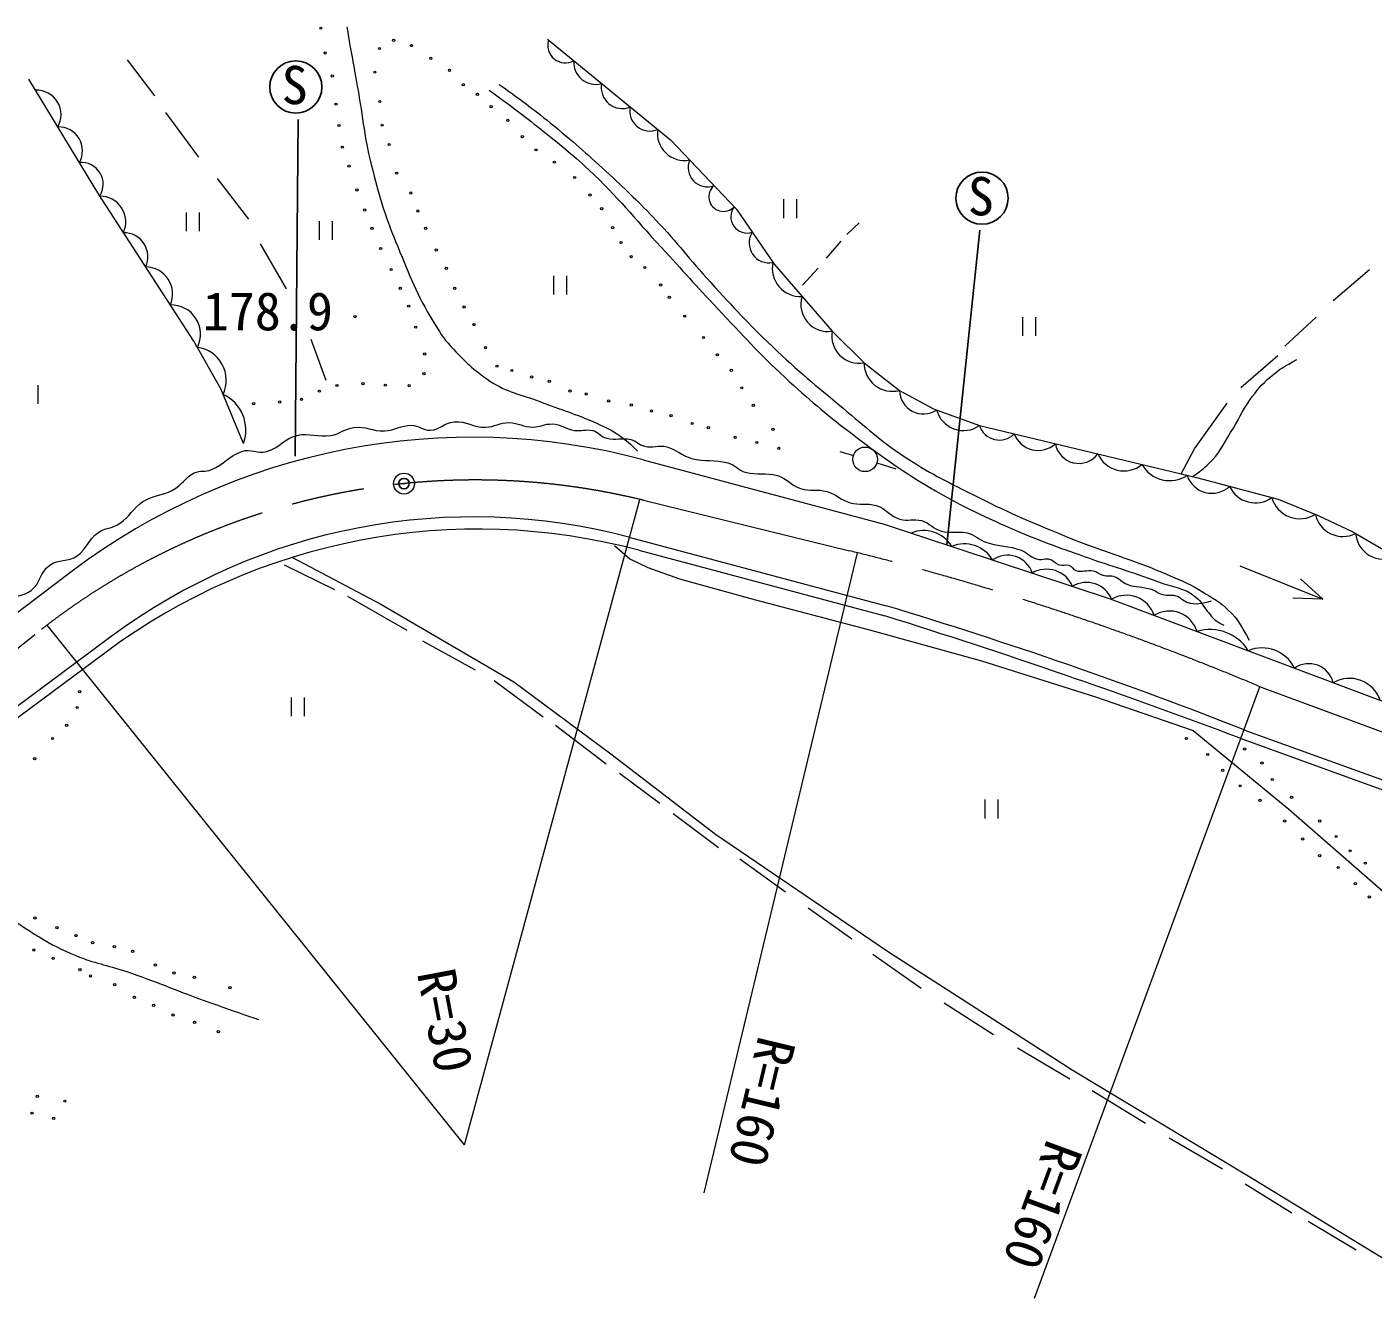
# Model space of a CAD drawing. Units: millimetres, scale not verified. Extents: x 40000 to 680000, y 20000 to 380000.
# Drawn here: x 147268 to 211732, y 257268 to 318142 of the extents above; entities that cross this region are included whole.
import ezdxf
from ezdxf.enums import TextEntityAlignment as Align

# ---------------------------------------------------------------- set-up
doc = ezdxf.new("R2010")
doc.units = ezdxf.units.MM
doc.header["$LTSCALE"] = 1000
doc.header["$PDMODE"] = 32
doc.header["$PDSIZE"] = 500
doc.linetypes.add('CHAIN', pattern=[18.5, 12, -1.5, 3.5, -1.5])
for name, color, linetype, lineweight in [('M-BGD', 7, 'Continuous', 13), ('M-BMK', 2, 'CHAIN', 13), ('M-BMK-SRVR', 3, 'Continuous', 25)]:
    doc.layers.add(name, color=color, linetype=linetype, lineweight=lineweight)
doc.styles.add('ＭＳ ゴシック', font='')
doc.styles.get('ＭＳ ゴシック').set_extended_font_data('MS Gothic')

msp = doc.modelspace()

# ---------------------------------------------------------------- linework, layer by layer
at = {"layer": 'M-BGD'}
for p, q in [((153392, 314846), (152088, 316570)), ((155495, 311902), (153918, 314047)), ((157893, 308936), (156393, 310885)), ((183497, 309888), (183497, 308991)), ((184120, 309888), (184120, 308991)), ((154901, 309254), (154901, 308356)), ((155524, 309254), (155524, 308356)), ((161257, 308836), (161257, 307939)), ((161881, 308836), (161881, 307939)), ((186527, 308205), (187125, 308766)), ((159701, 305600), (158454, 307759)), ((185555, 307074), (186266, 307878)), ((172487, 306229), (172487, 305331)), ((173111, 306229), (173111, 305331)), ((184406, 305775), (185163, 306588)), ((209818, 305033), (211557, 306519)), ((194947, 304241), (194947, 303344)), ((195570, 304241), (195570, 303344)), ((207505, 302860), (209005, 304248)), ((161595, 301204), (160875, 303177)), ((205406, 300875), (207172, 302408)), ((147796, 300989), (147796, 300092)), ((176779, 297415), (188316, 294331)), ((186193, 297812), (186847, 297617)), ((187972, 297271), (188877, 296982)), ((168226, 264606), (176622, 295515)), ((176150, 293694), (188422, 290419)), ((176569, 293082), (188356, 289935)), ((179701, 262310), (187044, 292959)), ((149438, 292074), (139586, 284632)), ((159580, 292383), (161991, 291206)), ((205351, 292337), (209326, 290739)), ((209326, 290739), (208253, 291706)), ((162627, 290879), (165468, 289252)), ((209326, 290739), (207882, 290783)), ((168226, 264606), (148232, 289498)), ((151306, 288945), (139973, 280531)), ((151057, 288205), (139700, 279773)), ((166216, 288738), (168730, 287346)), ((169646, 286841), (171983, 285102)), ((195519, 257268), (206316, 286547)), ((206216, 286589), (206494, 286472)), ((159924, 286034), (159924, 285137)), ((160547, 286034), (160547, 285137)), ((172581, 284710), (175002, 282850)), ((205671, 284434), (220997, 278913)), ((205374, 284080), (221354, 278288)), ((175644, 282406), (177579, 280976)), ((193141, 281137), (193141, 280240)), ((193764, 281137), (193764, 280240)), ((178210, 280471), (180383, 278845)), ((181406, 278298), (183593, 276728)), ((184687, 275957), (186776, 274471)), ((187771, 273742), (190085, 272115)), ((191192, 271400), (193548, 269886)), ((194697, 269255), (197207, 267769)), ((198286, 267208), (200838, 265638)), ((201960, 264937), (204525, 263451)), ((205605, 262736), (207848, 261348)), ((208619, 260955), (210918, 259582))]:
    msp.add_line(p, q, dxfattribs=at)
at = {"layer": 'M-BGD', "lineweight": 25}
for p, q in [((160256, 313701), (160118, 297588)), ((192901, 308401), (191326, 293337))]:
    msp.add_line(p, q, dxfattribs=at)
at = {"layer": 'M-BGD'}
for points in [[(172196, 317548), (178085, 312736), (181253, 309413), (183051, 306774), (185822, 303566), (187355, 302052), (189052, 300734), (190678, 299850), (192879, 299051), (203278, 296559), (207183, 295522), (209104, 294751), (210758, 293966), (212903, 292718)], [(157639, 298199), (156555, 300806), (155260, 303095), (150707, 310112), (147363, 315643)], [(202535, 296738), (203181, 297940), (204751, 300128)], [(188316, 294331), (199140, 290759), (218290, 283554)], [(159978, 292740), (164217, 290497), (170589, 286775), (175236, 283326), (180242, 279478), (188522, 273847), (197323, 268201), (205746, 263122), (214231, 257948)], [(175410, 293300), (176139, 292664), (177005, 292247), (178525, 291717), (182150, 290712), (187618, 289268), (192974, 287782), (198399, 286072), (203110, 284446), (207695, 280674), (216184, 273282), (220859, 269301), (223279, 267372), (225633, 265578)]]:
    msp.add_lwpolyline(points, dxfattribs=at)
for centre, radius in [((161341, 318083), 53.3), ((164153, 317108), 53.3), ((164828, 317495), 53.3), ((165684, 317250), 53.3), ((161551, 316892), 53.3), ((166609, 316633), 53.3), ((163928, 315974), 53.3), ((167506, 316058), 53.3), ((161891, 315791), 53.3), ((168165, 315371), 53.3), ((164166, 314572), 53.3), ((168838, 314909), 53.3), ((162073, 314445), 53.3), ((169497, 314320), 53.3), ((162214, 313422), 53.3), ((164278, 313437), 53.3), ((170296, 313664), 53.3), ((170990, 312886), 53.3), ((162368, 312384), 53.3), ((164615, 312511), 53.3), ((171642, 312255), 53.3), ((162690, 311473), 53.3), ((172525, 311667), 53.3), ((164979, 311137), 53.3), ((173493, 310930), 53.3), ((163069, 310337), 53.3), ((165652, 310184), 53.3), ((174229, 310089), 53.3), ((174796, 309437), 53.3), ((163447, 309370), 53.3), ((165988, 309329), 53.3), ((163798, 308501), 53.3), ((166367, 308502), 53.3), ((175322, 308533), 53.3), ((164204, 307533), 53.3), ((166872, 307464), 53.3), ((175722, 307818), 53.3), ((176205, 307145), 53.3), ((164709, 306524), 53.3), ((167348, 306581), 53.3), ((176857, 306619), 53.3), ((165144, 305627), 53.3), ((167755, 305627), 53.3), ((177621, 305778), 53.3), ((178028, 305189), 53.3), ((162978, 304272), 53.3), ((165550, 304771), 53.3), ((168204, 304730), 53.3), ((178771, 304292), 53.3), ((165889, 303764), 53.3), ((168680, 303889), 53.3), ((179668, 303269), 53.3), ((166319, 302475), 53.3), ((169227, 302781), 53.3), ((180327, 302441), 53.3), ((169774, 301898), 53.3), ((170489, 301688), 53.3), ((181000, 301698), 53.3), ((163366, 301063), 53.3), ((166282, 301540), 53.3), ((171442, 301379), 53.3), ((172283, 301169), 53.3), ((161275, 300699), 53.3), ((162113, 300970), 53.3), ((164431, 300988), 53.3), ((165571, 300960), 53.3), ((173279, 300706), 53.3), ((174050, 300566), 53.3), ((181505, 300857), 53.3), ((158129, 300099), 53.3), ((159375, 300181), 53.3), ((160415, 300312), 53.3), ((175129, 300230), 53.3), ((176209, 300034), 53.3), ((177176, 299753), 53.3), ((182055, 300019), 53.3), ((178116, 299529), 53.3), ((179125, 299150), 53.3), ((179896, 298954), 53.3), ((181186, 298491), 53.3), ((182995, 298870), 53.3), ((182223, 298239), 53.3), ((183275, 297959), 53.3), ((187406, 297434), 589), ((149798, 286307), 53.3), ((149672, 285550), 53.3), ((149167, 284695), 53.3), ((148494, 284064), 53.3), ((202792, 284064), 53.3), ((147639, 283097), 53.3), ((203811, 283298), 53.3), ((205585, 283566), 53.3), ((204531, 282541), 53.3), ((206414, 282887), 53.3), ((205369, 281800), 53.3), ((206906, 282102), 53.3), ((206316, 281106), 53.3), ((207832, 281244), 53.3), ((207493, 280118), 53.3), ((209178, 280115), 53.3), ((208356, 279256), 53.3), ((209963, 279372), 53.3), ((209176, 278456), 53.3), ((210636, 278685), 53.3), ((210059, 277889), 53.3), ((211365, 278096), 53.3), ((210879, 277111), 53.3), ((211552, 276480), 53.3), ((147653, 275470), 53.3), ((148704, 275007), 53.3), ((149615, 274629), 53.3), ((147601, 273938), 53.3), ((150415, 274292), 53.3), ((151452, 274096), 53.3), ((148526, 273539), 53.3), ((152328, 273869), 53.3), ((149809, 272992), 53.3), ((150313, 272697), 53.3), ((153422, 273215), 53.3), ((154310, 272832), 53.3), ((151470, 272277), 53.3), ((155282, 272626), 53.3), ((156992, 272131), 53.3), ((152416, 271667), 53.3), ((153342, 271288), 53.3), ((154267, 270826), 53.3), ((155298, 270468), 53.3), ((156433, 270027), 53.3), ((147765, 266925), 53.3), ((149083, 266700), 53.3), ((147513, 266125), 53.3), ((148550, 265873), 53.3)]:
    msp.add_circle(centre, radius, dxfattribs=at)
at = {"layer": 'M-BGD', "lineweight": 25}
for centre in [(160144, 315266), (193006, 309943)]:
    msp.add_circle(centre, 1250, dxfattribs=at)
at = {"layer": 'M-BGD'}
for centre, radius, start, end in [((173059, 317269), 852, 163.53064, 297.95372), ((174503, 316440), 1048, 175.7623, 285.72206), ((175774, 315240), 1005, 169.06854, 292.41582), ((147723, 313935), 1181, 330.35656, 91.95463), ((177093, 314111), 956, 167.92721, 293.55715), ((148789, 312211), 1140, 330.31314, 91.99805), ((178753, 313040), 1293, 171.3715, 281.18416), ((149875, 310603), 1047, 327.26421, 95.2204), ((179851, 311408), 922, 156.70214, 290.57589), ((180624, 310007), 700, 129.90398, 317.37405), ((150762, 308798), 1239, 335.66364, 90.2915), ((181754, 309052), 781, 141.99041, 288.6086), ((151910, 307139), 1148, 335.0279, 90.92724), ((182806, 307797), 954, 147.32653, 281.20472), ((184321, 306585), 1358, 168.24087, 272.75645), ((152941, 305349), 1305, 336.38395, 89.57118), ((185631, 304852), 1300, 163.178, 278.46303), ((154182, 303429), 1398, 333.10534, 91.85721), ((187126, 303352), 1321, 170.69093, 280.01208), ((155217, 301217), 1594, 335.10242, 82.36229), ((188713, 302049), 1358, 179.88314, 284.43249), ((155876, 298842), 1876, 339.94806, 65.20415), ((190200, 300753), 1148, 180.97272, 303.39688), ((192118, 300146), 1334, 195.27855, 304.81385), ((168579, 266736), 31756, 75.03468, 127.06866), ((193836, 299367), 1007, 198.26065, 314.78732), ((195694, 299094), 1231, 201.04915, 311.99883), ((197642, 298381), 1142, 190.18944, 322.85854), ((199801, 298248), 1367, 203.99933, 309.04864), ((201985, 297933), 1519, 209.44729, 303.60069), ((204012, 297056), 1248, 198.10473, 312.75774), ((206090, 296700), 1353, 204.49503, 305.7446), ((208223, 295985), 1396, 195.93226, 302.27409), ((168647, 265587), 29092, 75.05408, 126.59124), ((210285, 295086), 1347, 192.03708, 296.95293), ((168865, 264220), 29873, 75.05408, 126.59124), ((190201, 292438), 1584, 31.41731, 112.05698), ((192156, 291800), 1583, 31.0278, 112.4465), ((212237, 294000), 1346, 184.89355, 294.73338), ((194230, 291599), 1244, 18.26285, 125.21144), ((196094, 290812), 1361, 23.38755, 120.08674), ((198010, 290234), 1302, 22.50594, 120.78467), ((199921, 289531), 1394, 18.2111, 120.55243), ((124764, 79097), 220702, 68.49455, 73.23566), ((201969, 288763), 1405, 17.74821, 121.01531), ((95353, -8031), 312143, 69.36169, 72.66551), ((203935, 287152), 2133, 31.65216, 107.11136), ((206416, 286668), 1736, 26.23082, 112.53271), ((208657, 286441), 1207, 14.23886, 124.52466), ((210603, 285394), 1552, 18.78173, 119.98179)]:
    msp.add_arc(centre, radius, start, end, dxfattribs=at)
for points, knots in [([(162584, 318142), (162828, 316760), (162890, 316412), (163089, 315303), (163372, 313725), (163418, 312816), (163825, 311265), (164206, 309816), (164447, 309004), (165024, 307620), (165620, 306189), (165915, 305356), (166720, 304031), (167018, 303542), (167182, 303256), (167575, 302839), (168244, 302132), (168630, 301726), (169440, 301185), (170277, 300626), (170887, 300573), (171823, 300204), (172885, 299785), (173514, 299634), (174553, 299161), (174992, 298960), (175247, 298853), (175643, 298575), (176010, 298317), (176140, 298192), (176509, 297821)], [0, 0, 0, 0, 1, 1, 1, 2, 2, 2, 3, 3, 3, 4, 4, 4, 5, 5, 5, 6, 6, 6, 7, 7, 7, 8, 8, 8, 9, 9, 9, 10, 10, 10, 10]), ([(169890, 315391), (171168, 314464), (171522, 314204), (172525, 313387), (173593, 312517), (174163, 311994), (175175, 311059), (176066, 310237), (176557, 309766), (177390, 308886), (178458, 307759), (178964, 307045), (180012, 305900), (181137, 304672), (181762, 303976), (182970, 302830), (184240, 301625), (185001, 301002), (186349, 299885), (187473, 298954), (188068, 298379), (189284, 297572), (190482, 296777), (191215, 296425), (192499, 295778), (194215, 294912), (195206, 294484), (196985, 293759), (198929, 292966), (200089, 292699), (202014, 291861), (202634, 291592), (202991, 291451), (203565, 291095), (204069, 290784), (204375, 290629), (204799, 290216), (205288, 289740), (205426, 289455), (205790, 288777)], [0, 0, 0, 0, 1, 1, 1, 2, 2, 2, 3, 3, 3, 4, 4, 4, 5, 5, 5, 6, 6, 6, 7, 7, 7, 8, 8, 8, 9, 9, 9, 10, 10, 10, 11, 11, 11, 12, 12, 12, 13, 13, 13, 13]), ([(169407, 315108), (170614, 314228), (170943, 313990), (171893, 313229), (172803, 312501), (173324, 312103), (174173, 311304), (175620, 309943), (176294, 309045), (177646, 307589), (178708, 306444), (179275, 305776), (180351, 304645), (181593, 303340), (182251, 302570), (183576, 301350), (184751, 300268), (185431, 299680), (186702, 298714), (188138, 297624), (188952, 297014), (190502, 296092), (191988, 295209), (192874, 294801), (194455, 294102), (195774, 293519), (196547, 293271), (197904, 292784), (199283, 292289), (200082, 292085), (201451, 291564), (202160, 291295), (202666, 291318), (203251, 290835), (203511, 290620), (203572, 290418), (203793, 290162), (203990, 289933), (204087, 289779), (204344, 289620), (204436, 289563), (204473, 289538), (204587, 289489)], [0, 0, 0, 0, 1, 1, 1, 2, 2, 2, 3, 3, 3, 4, 4, 4, 5, 5, 5, 6, 6, 6, 7, 7, 7, 8, 8, 8, 9, 9, 9, 10, 10, 10, 11, 11, 11, 12, 12, 12, 13, 13, 13, 14, 14, 14, 14]), ([(203079, 296607), (203459, 296858), (203585, 296967), (203872, 297240), (204382, 297725), (204526, 298123), (204910, 298712), (205301, 299313), (205423, 299712), (205845, 300292), (206181, 300754), (206385, 301011), (206817, 301385), (207261, 301771), (207481, 301887), (208078, 302208)], [0, 0, 0, 0, 1, 1, 1, 2, 2, 2, 3, 3, 3, 4, 4, 4, 5, 5, 5, 5]), ([(94640, 276878), (94925, 276946), (95024, 276965), (95275, 276981), (95584, 277002), (95757, 276905), (96066, 276925), (96403, 276947), (96570, 277114), (96908, 277125), (97295, 277137), (97506, 276975), (97892, 277006), (98447, 277051), (98713, 277342), (99269, 277374), (99672, 277397), (99880, 277139), (100283, 277168), (100696, 277199), (100886, 277452), (101300, 277467), (101682, 277482), (101865, 277240), (102247, 277226), (102711, 277209), (102960, 277392), (103424, 277394), (103809, 277396), (104007, 277212), (104392, 277212), (104942, 277212), (105230, 277430), (105780, 277450), (106361, 277471), (106684, 277307), (107266, 277338), (107821, 277368), (108111, 277583), (108668, 277591), (109228, 277598), (109525, 277329), (110084, 277366), (110637, 277403), (110894, 277702), (111444, 277773), (111994, 277844), (112308, 277581), (112860, 277642), (113175, 277677), (113328, 277834), (113645, 277848), (114217, 277872), (114502, 277545), (115075, 277520), (115712, 277493), (116055, 277777), (116692, 277745), (117038, 277727), (117196, 277487), (117542, 277492), (117992, 277499), (118207, 277743), (118655, 277791), (119196, 277850), (119510, 277655), (120047, 277745), (120523, 277825), (120750, 278032), (121225, 278119), (121922, 278245), (122342, 278006), (123038, 278137), (123529, 278230), (123763, 278442), (124253, 278539), (124787, 278645), (125119, 278457), (125646, 278595), (126150, 278728), (126319, 279090), (126823, 279221), (127237, 279329), (127514, 279090), (127917, 279231), (128376, 279391), (128457, 279792), (128898, 279997), (129440, 280250), (129856, 280037), (130403, 280278), (130805, 280455), (130941, 280715), (131338, 280904), (131835, 281140), (132192, 281061), (132693, 281287), (133228, 281528), (133399, 281893), (133936, 282128), (134481, 282367), (134914, 282155), (135422, 282465), (135870, 282738), (135883, 283173), (136320, 283465), (136829, 283805), (137302, 283584), (137824, 283904), (138261, 284171), (138292, 284576), (138712, 284867), (139048, 285099), (139353, 285012), (139684, 285250), (140115, 285559), (140162, 285948), (140591, 286259), (141021, 286571), (141404, 286506), (141825, 286830), (142196, 287114), (142211, 287468), (142572, 287764), (142891, 288025), (143188, 287990), (143507, 288250), (143864, 288541), (143875, 288891), (144236, 289176), (144704, 289545), (145211, 289350), (145647, 289755), (145934, 290021), (145900, 290334), (146190, 290596), (146595, 290962), (147037, 290825), (147470, 291157), (147930, 291510), (147887, 292003), (148349, 292353), (148787, 292685), (149226, 292504), (149676, 292821), (150145, 293151), (150198, 293571), (150657, 293914), (151012, 294180), (151336, 294106), (151704, 294354), (152204, 294689), (152320, 295084), (152826, 295410), (153326, 295732), (153724, 295676), (154246, 295961), (154700, 296209), (154821, 296553), (155284, 296784), (155577, 296930), (155806, 296813), (156106, 296943), (156713, 297203), (156934, 297590), (157555, 297812), (157995, 297969), (158301, 297688), (158751, 297812), (159369, 297982), (159579, 298424), (160200, 298578), (160813, 298730), (161195, 298467), (161817, 298578), (162269, 298659), (162474, 298899), (162929, 298961), (163497, 299040), (163815, 298771), (164387, 298793), (164905, 298814), (165168, 299071), (165687, 299064), (166049, 299059), (166222, 298812), (166584, 298831), (167055, 298855), (167254, 299193), (167724, 299233), (168319, 299283), (168633, 298956), (169229, 298971), (169679, 298982), (169910, 299206), (170360, 299195), (170809, 299184), (171041, 298982), (171491, 298980), (171857, 298979), (172050, 299140), (172416, 299130), (172853, 299117), (173059, 298884), (173491, 298821), (173827, 298773), (174031, 298895), (174360, 298812), (174651, 298739), (174741, 298512), (175032, 298442), (175469, 298336), (175742, 298479), (176182, 298386), (176461, 298327), (176558, 298124), (176836, 298059), (177245, 297963), (177506, 298143), (177911, 298031), (178404, 297894), (178605, 297613), (179098, 297479), (179759, 297301), (180176, 297444), (180837, 297264), (181196, 297166), (181317, 296909), (181678, 296816), (182260, 296665), (182632, 296822), (183211, 296657), (183685, 296521), (183842, 296185), (184313, 296040), (184791, 295893), (185104, 296029), (185585, 295890), (186044, 295758), (186228, 295490), (186688, 295358), (187161, 295221), (187470, 295364), (187940, 295217), (188425, 295066), (188584, 294719), (189071, 294572), (189463, 294454), (189724, 294611), (190118, 294498), (190512, 294385), (190648, 294112), (191043, 294002), (191516, 293871), (191818, 294020), (192295, 293909), (192691, 293817), (192843, 293576), (193230, 293451), (193857, 293249), (194258, 293309), (194875, 293077), (195176, 292964), (195287, 292778), (195590, 292670), (195838, 292582), (196013, 292724), (196263, 292642), (196457, 292579), (196517, 292437), (196712, 292376), (196880, 292323), (196995, 292419), (197164, 292367), (197321, 292318), (197339, 292156), (197497, 292110), (197807, 292018), (198006, 292152), (198324, 292096), (198519, 292061), (198595, 291937), (198787, 291885), (199009, 291825), (199157, 291896), (199370, 291810), (199618, 291710), (199701, 291544), (199950, 291451), (200385, 291289), (200671, 291349), (201114, 291212), (201339, 291143), (201432, 291014), (201661, 290960), (201896, 290904), (202044, 290967), (202278, 290904), (202510, 290841), (202588, 290684), (202814, 290600), (203249, 290437), (203518, 290546), (204002, 290651)], [0, 0, 0, 0, 1, 1, 1, 2, 2, 2, 3, 3, 3, 4, 4, 4, 5, 5, 5, 6, 6, 6, 7, 7, 7, 8, 8, 8, 9, 9, 9, 10, 10, 10, 11, 11, 11, 12, 12, 12, 13, 13, 13, 14, 14, 14, 15, 15, 15, 16, 16, 16, 17, 17, 17, 18, 18, 18, 19, 19, 19, 20, 20, 20, 21, 21, 21, 22, 22, 22, 23, 23, 23, 24, 24, 24, 25, 25, 25, 26, 26, 26, 27, 27, 27, 28, 28, 28, 29, 29, 29, 30, 30, 30, 31, 31, 31, 32, 32, 32, 33, 33, 33, 34, 34, 34, 35, 35, 35, 36, 36, 36, 37, 37, 37, 38, 38, 38, 39, 39, 39, 40, 40, 40, 41, 41, 41, 42, 42, 42, 43, 43, 43, 44, 44, 44, 45, 45, 45, 46, 46, 46, 47, 47, 47, 48, 48, 48, 49, 49, 49, 50, 50, 50, 51, 51, 51, 52, 52, 52, 53, 53, 53, 54, 54, 54, 55, 55, 55, 56, 56, 56, 57, 57, 57, 58, 58, 58, 59, 59, 59, 60, 60, 60, 61, 61, 61, 62, 62, 62, 63, 63, 63, 64, 64, 64, 65, 65, 65, 66, 66, 66, 67, 67, 67, 68, 68, 68, 69, 69, 69, 70, 70, 70, 71, 71, 71, 72, 72, 72, 73, 73, 73, 74, 74, 74, 75, 75, 75, 76, 76, 76, 77, 77, 77, 78, 78, 78, 79, 79, 79, 80, 80, 80, 81, 81, 81, 82, 82, 82, 83, 83, 83, 84, 84, 84, 85, 85, 85, 86, 86, 86, 87, 87, 87, 88, 88, 88, 89, 89, 89, 90, 90, 90, 91, 91, 91, 92, 92, 92, 93, 93, 93, 94, 94, 94, 95, 95, 95, 96, 96, 96, 97, 97, 97, 98, 98, 98, 99, 99, 99, 100, 100, 100, 101, 101, 101, 101]), ([(138600, 278821), (139229, 279007), (139479, 279067), (140058, 279092), (140755, 279122), (141181, 279099), (141824, 278830), (142555, 278525), (142897, 278213), (143544, 277755), (144679, 276952), (145193, 276336), (146343, 275554), (147564, 274725), (148256, 274240), (149617, 273669), (150518, 273290), (151078, 273228), (152004, 272916), (153485, 272417), (154283, 272051), (155754, 271523), (156769, 271158), (157093, 271043), (158358, 270605)], [0, 0, 0, 0, 1, 1, 1, 2, 2, 2, 3, 3, 3, 4, 4, 4, 5, 5, 5, 6, 6, 6, 7, 7, 7, 8, 8, 8, 8])]:
    msp.add_open_spline(points, degree=3, knots=knots, dxfattribs=at)
at = {"layer": 'M-BMK'}
for p, q in [((176790, 295474), (186663, 293053)), ((141467, 284092), (147644, 289038)), ((206494, 286472), (217042, 282580))]:
    msp.add_line(p, q, dxfattribs=at)
for centre, radius, start, end in [((168748, 262682), 33764, 76.22122, 128.68536), ((155510, 166018), 130799, 67.19101, 76.22122)]:
    msp.add_arc(centre, radius, start, end, dxfattribs=at)
at = {"layer": 'M-BMK-SRVR', "lineweight": 13}
msp.add_circle((165325, 296272), 500, dxfattribs=at)
at = {"layer": 'M-BMK-SRVR'}
msp.add_point((165325, 296272), dxfattribs=at)

# ---------------------------------------------------------------- texts
at = {"layer": 'M-BGD', "style": 'ＭＳ ゴシック'}
for s, p in [('S', (159466, 313893)), ('S', (192327, 308569)), ('178.9', (155687, 303062))]:
    msp.add_text(s, height=1833, dxfattribs=at).set_placement(p, align=Align.BOTTOM_LEFT)
for s, rotation, p in [('R=30', 280.7, (165402, 272742)), ('R=160', 256.526, (181780, 270026)), ('R=160', 249.757, (195620, 265140))]:
    msp.add_text(s, height=1833, rotation=rotation, dxfattribs=at).set_placement(p, align=Align.BOTTOM_LEFT)

doc.saveas('drawing.dxf')
